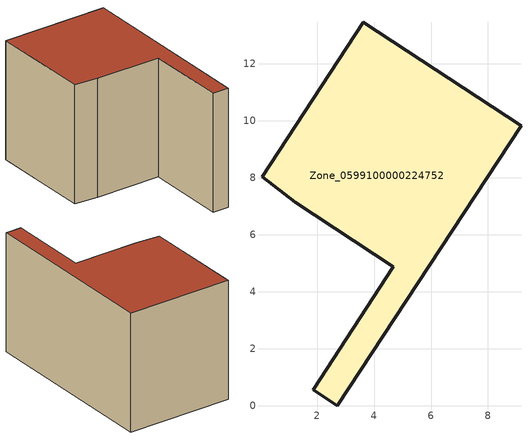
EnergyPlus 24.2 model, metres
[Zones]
Zone_0599100000224752
 floor ground (C_G): 0.07,8.04 3.62,13.45 9.16,9.82 2.7,0 1.86,0.56 4.68,4.87 1.23,7.13 z0
 wall outside (C_F): 4.68,4.87 1.86,0.56 2.7,0 9.16,9.82 3.62,13.45 0.07,8.04 1.23,7.13 4.68,4.87 z0:7.41
 roof outside (C_R): 1.23,7.13 4.68,4.87 1.86,0.56 2.7,0 9.16,9.82 3.62,13.45 0.07,8.04 z7.41
[BUILDING]
Pand.0599100000224752: North Axis=0; Terrain=City; Loads Convergence Tolerance Value=0.04; Temperature Convergence Tolerance Value=0.4; Solar Distribution=FullExterior; Maximum Number of Warmup Days=25; Minimum Number of Warmup Days=1
[Site:Location]
Rotterdam.The.Hague.AP_ZH_NLD Design_Conditions: Latitude=51.96; Longitude=4.45; Time Zone=1; Elevation=-4.5
[SITE:GROUNDTEMPERATURE:BUILDINGSURFACE]
18, 18, 18, 18, 18, 18, 18, 18, 18, 18, 18, 18
[MATERIAL] Thermal Absorptance=0.9; Solar Absorptance=0.7; Visible Absorptance=0.7
Name | Roughness | Thickness | Conductivity | Density | Specific Heat
G.TI.1946 | MediumSmooth | 0.15 | 1 | 540 | 1210
F.TI.1946 | Rough | 0.3 | 0.857143 | 1920 | 840
R.TI.1946 | MediumRough | 0.2 | 0.1 | 1500 | 1000
[CONSTRUCTION]
C_G: G.TI.1946
C_F: F.TI.1946
C_R: R.TI.1946
[ZONE]
Zone_0599100000224752: Type=1; Multiplier=1; Ceiling Height=Autocalculate; Volume=Autocalculate; Floor Area=autocalculate; Part of Total Floor Area=Yes
[ZONEINFILTRATION:DESIGNFLOWRATE]
Infil_Zone_0599100000224752: Zone or ZoneList or Space or SpaceList=Zone_0599100000224752; Schedule=AlwaysOn; Design Flow Rate Calculation Method=Flow/Area; Flow Rate per Floor Area=0.003; Constant Term Coefficient=1; Temperature Term Coefficient=0; Velocity Term Coefficient=0; Velocity Squared Term Coefficient=0
[HVACTEMPLATE:ZONE:IDEALLOADSAIRSYSTEM]
Zone_0599100000224752: Maximum Heating Supply Air Temperature=50; Minimum Cooling Supply Air Temperature=13; Maximum Heating Supply Air Humidity Ratio=0.0156; Minimum Cooling Supply Air Humidity Ratio=0.0077; Heating Limit=NoLimit; Cooling Limit=NoLimit; Dehumidification Control Type=ConstantSensibleHeatRatio; Cooling Sensible Heat Ratio=0.7; Dehumidification Setpoint=60; Humidification Control Type=None; Humidification Setpoint=30; Outdoor Air Method=None; Outdoor Air Flow Rate per Person=0.00944; Outdoor Air Flow Rate per Zone Floor Area=0; Outdoor Air Flow Rate per Zone=0; Demand Controlled Ventilation Type=None; Outdoor Air Economizer Type=NoEconomizer; Heat Recovery Type=None; Sensible Heat Recovery Effectiveness=0.7; Latent Heat Recovery Effectiveness=0.65
[ZONECONTROL:THERMOSTAT]
ThermostatControl_Zone_0599100000224752: Zone or ZoneList=Zone_0599100000224752; Control Type Schedule=DualSetpointControlType; Control 1=Thermostat_Zone_0599100000224752; Temperature Difference Between Cutout And Setpoint=0
[THERMOSTATSETPOINT:DUALSETPOINT]
Thermostat_Zone_0599100000224752: Heating Setpoint Temperature Schedule=HeatingSetpoint_Zone_0599100000224752; Cooling Setpoint Temperature Schedule=CoolingSetpoint_Zone_0599100000224752
[SCHEDULE:COMPACT]
HeatingSetpoint_Zone_0599100000224752: Through: 12/31, For: AllDays, Until: 24:00, 21
CoolingSetpoint_Zone_0599100000224752: Through: 12/31, For: AllDays, Until: 24:00, 24
DualSetpointControlType: Through: 12/31, For: AllDays, Until: 24:00, 4
AlwaysOn: Through: 12/31, For: AllDays, Until: 24:00, 1
